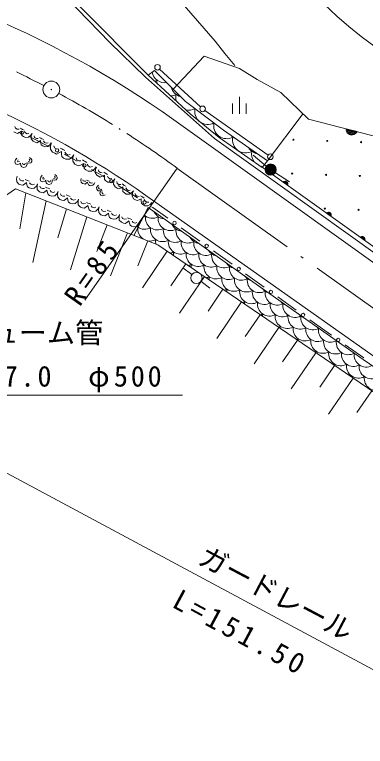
# Model space of a CAD drawing. Units: millimetres, scale not verified. Extents: x -10028 to 629972, y -208161 to 151839.
# Drawn here: x 404576 to 435668, y 17781 to 82547 of the extents above; entities that cross this region are included whole.
import ezdxf
from ezdxf.enums import TextEntityAlignment as Align

# ---------------------------------------------------------------- set-up
doc = ezdxf.new("R2010")
doc.units = ezdxf.units.MM
doc.header["$LTSCALE"] = 1000
doc.linetypes.add('LONG_DASHED_DOTTED', pattern=[15.25, 12, -1.5, 0.25, -1.5])
doc.layers.add('S-BGD', color=7, linetype='Continuous', lineweight=13)
doc.styles.add('ＭＳ ゴシック', font='')
doc.styles.get('ＭＳ ゴシック').set_extended_font_data('MS Gothic')

msp = doc.modelspace()

# ---------------------------------------------------------------- linework, layer by layer
at = {"layer": 'S-BGD'}
for p, q in [((409087, 84127), (413011, 80091)), ((419219, 83787), (420800, 82012)), ((410278, 83346), (416407, 77183)), ((432022, 83479), (433146, 82404)), ((433146, 82404), (434200, 81484)), ((420800, 82012), (422341, 80191)), ((434200, 81484), (435302, 80602)), ((435302, 80602), (436532, 79698)), ((413011, 80091), (416170, 77014)), ((422341, 80191), (423224, 79120)), ((423224, 79120), (424104, 78044)), ((418636, 75936), (421376, 78877)), ((421376, 78877), (424520, 77768)), ((424520, 77768), (426066, 76793)), ((416407, 77183), (416967, 77614)), ((420135, 73758), (416407, 77183)), ((416967, 77614), (419725, 74856)), ((417425, 77716), (421058, 74374)), ((416170, 77014), (422285, 71580)), ((426066, 76793), (428167, 75667)), ((424495, 75275), (424495, 73775)), ((428167, 75667), (430627, 73301)), ((419725, 74856), (423086, 72336)), ((423895, 74679), (423895, 73779)), ((425095, 74679), (425095, 73779)), ((421446, 74060), (427039, 70113)), ((422720, 71668), (420135, 73758)), ((426986, 69600), (430146, 73789)), ((430627, 73301), (438261, 71337)), ((404598, 72641), (404645, 72497)), ((404679, 72090), (404509, 72173)), ((404645, 72497), (404798, 72423)), ((404824, 72041), (404679, 72090)), ((404798, 72423), (404966, 72420)), ((404987, 72126), (404824, 72041)), ((405172, 72247), (404987, 72126)), ((405080, 72502), (405191, 72438)), ((405194, 72030), (405172, 72247)), ((405191, 72438), (405281, 72394)), ((405228, 71861), (405194, 72030)), ((405281, 72394), (405424, 72330)), ((405434, 72199), (405531, 72073)), ((405531, 72073), (405689, 71996)), ((405689, 71996), (405839, 72034)), ((406119, 72025), (405996, 71847)), ((406056, 71818), (406119, 72025)), ((423086, 72336), (426986, 69600)), ((433968, 72323), (433960, 72443)), ((433960, 72443), (434928, 72194)), ((434889, 72140), (433968, 72377)), ((434001, 72213), (433968, 72323)), ((433977, 72310), (434849, 72086)), ((434797, 72034), (434000, 72239)), ((434068, 72082), (434001, 72213)), ((434028, 72168), (434733, 71986)), ((434160, 71997), (434068, 72082)), ((434659, 71941), (434073, 72092)), ((434264, 71931), (434160, 71997)), ((434171, 72002), (434532, 71909)), ((434414, 71893), (434264, 71931)), ((434538, 71900), (434414, 71893)), ((434659, 71930), (434538, 71900)), ((434781, 72013), (434659, 71930)), ((434861, 72093), (434781, 72013)), ((434928, 72194), (434861, 72093)), ((405358, 71761), (405228, 71861)), ((405542, 71672), (405358, 71761)), ((405797, 71696), (405542, 71672)), ((405996, 71847), (405797, 71696)), ((405866, 71768), (407680, 70856)), ((406053, 71561), (406056, 71818)), ((406217, 71345), (406053, 71561)), ((406388, 71262), (406217, 71345)), ((406307, 71813), (406353, 71669)), ((406353, 71669), (406507, 71594)), ((406533, 71213), (406388, 71262)), ((406507, 71594), (406674, 71592)), ((406695, 71297), (406533, 71213)), ((406880, 71418), (406695, 71297)), ((406788, 71674), (406899, 71610)), ((406902, 71202), (406880, 71418)), ((406899, 71610), (406989, 71566)), ((406989, 71566), (407132, 71502)), ((407142, 71371), (407239, 71244)), ((407239, 71244), (407397, 71168)), ((420745, 71754), (463136, 41522)), ((422285, 71580), (449153, 52399)), ((426512, 69018), (422720, 71668)), ((406936, 71033), (406902, 71202)), ((407067, 70932), (406936, 71033)), ((407250, 70843), (407067, 70932)), ((407505, 70868), (407250, 70843)), ((407397, 71168), (407547, 71206)), ((407705, 71019), (407505, 70868)), ((407828, 71196), (407705, 71019)), ((407749, 70643), (407765, 70945)), ((407932, 70380), (407749, 70643)), ((407765, 70945), (407849, 71186)), ((408060, 70927), (408107, 70755)), ((408107, 70755), (408285, 70660)), ((408285, 70660), (408482, 70650)), ((408620, 70741), (408748, 70660)), ((408748, 70660), (408852, 70605)), ((408852, 70605), (409017, 70522)), ((408129, 70274), (407932, 70380)), ((408297, 70209), (408129, 70274)), ((408493, 70302), (408297, 70209)), ((408717, 70436), (408493, 70302)), ((408732, 70180), (408717, 70436)), ((408764, 69979), (408732, 70180)), ((408913, 69854), (408764, 69979)), ((408994, 70196), (409095, 70145)), ((409023, 70367), (409131, 70214)), ((409095, 70145), (410117, 69565)), ((409131, 70214), (409314, 70116)), ((409314, 70116), (409492, 70154)), ((409822, 70130), (409669, 69926)), ((409738, 69889), (409822, 70130)), ((426884, 69147), (425721, 70094)), ((404662, 69681), (404606, 69504)), ((404606, 69504), (404662, 69328)), ((404778, 69853), (404662, 69681)), ((404662, 69328), (404838, 69268)), ((404898, 69681), (404838, 69591)), ((404838, 69591), (404868, 69504)), ((404838, 69268), (405033, 69328)), ((404868, 69504), (405003, 69534)), ((405033, 69328), (405089, 69414)), ((405089, 69414), (405119, 69182)), ((405266, 69414), (405296, 69298)), ((405472, 69268), (405502, 69388)), ((405674, 69268), (405648, 69444)), ((405648, 69444), (405839, 69414)), ((405783, 69557), (405899, 69591)), ((405839, 69414), (406016, 69444)), ((405929, 69681), (405869, 69767)), ((406046, 69797), (405899, 69902)), ((405899, 69591), (405929, 69681)), ((406016, 69444), (406106, 69557)), ((406106, 69681), (406046, 69797)), ((406106, 69557), (406106, 69681)), ((409125, 69741), (408913, 69854)), ((409426, 69758), (409125, 69741)), ((409669, 69926), (409426, 69758)), ((409722, 69587), (409738, 69889)), ((409905, 69324), (409722, 69587)), ((410102, 69218), (409905, 69324)), ((410033, 69871), (410080, 69699)), ((410080, 69699), (410258, 69604)), ((410258, 69604), (410455, 69594)), ((410690, 69380), (410466, 69246)), ((410593, 69685), (410721, 69604)), ((410705, 69124), (410690, 69380)), ((410721, 69604), (410824, 69549)), ((410824, 69549), (410990, 69466)), ((410996, 69311), (411104, 69158)), ((426986, 69600), (426512, 69018)), ((405119, 69182), (405209, 69077)), ((405209, 69077), (405378, 69017)), ((405296, 69298), (405378, 69268)), ((405378, 69268), (405472, 69268)), ((405378, 69017), (405558, 69077)), ((405558, 69077), (405674, 69268)), ((410270, 69153), (410102, 69218)), ((410466, 69246), (410270, 69153)), ((410737, 68923), (410705, 69124)), ((410886, 68798), (410737, 68923)), ((418986, 68955), (410786, 57266)), ((411098, 68685), (410886, 68798)), ((411399, 68702), (411098, 68685)), ((411104, 69158), (411286, 69060)), ((411286, 69060), (411465, 69098)), ((411396, 68840), (412418, 68259)), ((411642, 68870), (411399, 68702)), ((411795, 69073), (411642, 68870)), ((411712, 68587), (411746, 68848)), ((411746, 68848), (411835, 69050)), ((412000, 68812), (412029, 68661)), ((412029, 68661), (412177, 68567)), ((439690, 59640), (426386, 69149)), ((404751, 68021), (404795, 68237)), ((404772, 67759), (404751, 68021)), ((405006, 68039), (405067, 67897)), ((406907, 68164), (406850, 67988)), ((407023, 68337), (406907, 68164)), ((407143, 68164), (407083, 68074)), ((407083, 68074), (407113, 67988)), ((407113, 67988), (407248, 68018)), ((408028, 68040), (408144, 68074)), ((408174, 68164), (408114, 68250)), ((408290, 68280), (408144, 68385)), ((408144, 68074), (408174, 68164)), ((408260, 67928), (408350, 68040)), ((408350, 68164), (408290, 68280)), ((408350, 68040), (408350, 68164)), ((410446, 67893), (410463, 68035)), ((411852, 68348), (411712, 68587)), ((412016, 68243), (411852, 68348)), ((412157, 68176), (412016, 68243)), ((412332, 68242), (412157, 68176)), ((412177, 68567), (412347, 68544)), ((412535, 68343), (412332, 68242)), ((412418, 68259), (412520, 68195)), ((412472, 68614), (412577, 68535)), ((412531, 68121), (412535, 68343)), ((412545, 67945), (412531, 68121)), ((412577, 68535), (412663, 68480)), ((412663, 68480), (412801, 68398)), ((412795, 68263), (412879, 68124)), ((412879, 68124), (413030, 68027)), ((413030, 68027), (413187, 68047)), ((427691, 68558), (428948, 67741)), ((404960, 67555), (404772, 67759)), ((405141, 67487), (404960, 67555)), ((405067, 67897), (405230, 67836)), ((405293, 67451), (405141, 67487)), ((405230, 67836), (405401, 67850)), ((405451, 67552), (405293, 67451)), ((405627, 67693), (405451, 67552)), ((405509, 67945), (405628, 67890)), ((405670, 67476), (405627, 67693)), ((405628, 67890), (405724, 67854)), ((405721, 67307), (405670, 67476)), ((405724, 67854), (405875, 67803)), ((405898, 67670), (406009, 67551)), ((406009, 67551), (406177, 67488)), ((406177, 67488), (406326, 67541)), ((406504, 67366), (406315, 67193)), ((406612, 67559), (406504, 67366)), ((406568, 67343), (406612, 67559)), ((406823, 67361), (406884, 67219)), ((406850, 67988), (406907, 67812)), ((406907, 67812), (407083, 67752)), ((407083, 67752), (407278, 67812)), ((407278, 67812), (407334, 67898)), ((407334, 67898), (407364, 67665)), ((407364, 67665), (407454, 67560)), ((407454, 67560), (407623, 67500)), ((407510, 67898), (407540, 67782)), ((407540, 67782), (407623, 67752)), ((407623, 67752), (407717, 67752)), ((407623, 67500), (407803, 67560)), ((407717, 67752), (407747, 67872)), ((407803, 67560), (407919, 67752)), ((407919, 67752), (407893, 67928)), ((407893, 67928), (408084, 67898)), ((408084, 67898), (408260, 67928)), ((410474, 67725), (410446, 67893)), ((410606, 67602), (410474, 67725)), ((410727, 67568), (410606, 67602)), ((410610, 67918), (410657, 67830)), ((410657, 67830), (410766, 67799)), ((410827, 67553), (410727, 67568)), ((410766, 67799), (410876, 67817)), ((410924, 67627), (410827, 67553)), ((411030, 67728), (410924, 67627)), ((410940, 67884), (411021, 67855)), ((411021, 67855), (411084, 67837)), ((411070, 67589), (411030, 67728)), ((411112, 67483), (411070, 67589)), ((411084, 67837), (411185, 67812)), ((411209, 67432), (411112, 67483)), ((411207, 67727), (411285, 67656)), ((411339, 67396), (411209, 67432)), ((411285, 67656), (411397, 67624)), ((411502, 67441), (411339, 67396)), ((411397, 67624), (411491, 67667)), ((411615, 67563), (411502, 67441)), ((411675, 67693), (411615, 67563)), ((411848, 67249), (411921, 67371)), ((411921, 67371), (412008, 67453)), ((412666, 67827), (412545, 67945)), ((412842, 67715), (412666, 67827)), ((413103, 67709), (412842, 67715)), ((413324, 67839), (413103, 67709)), ((413471, 68004), (413324, 67839)), ((413348, 67542), (413382, 67802)), ((413488, 67302), (413348, 67542)), ((413382, 67802), (413471, 68004)), ((413635, 67767), (413665, 67615)), ((413665, 67615), (413813, 67521)), ((413764, 67410), (415480, 66327)), ((413813, 67521), (413983, 67499)), ((414108, 67568), (414213, 67489)), ((414213, 67489), (414299, 67435)), ((414299, 67435), (414436, 67352)), ((428369, 67732), (428419, 67767)), ((428776, 67441), (428369, 67732)), ((428397, 67750), (428784, 67474)), ((428419, 67767), (428470, 67790)), ((428792, 67506), (428426, 67768)), ((428459, 67782), (428794, 67543)), ((428470, 67790), (428542, 67806)), ((428793, 67582), (428497, 67793)), ((428540, 67801), (428786, 67625)), ((428542, 67806), (428604, 67799)), ((428604, 67799), (428663, 67780)), ((428756, 67685), (428605, 67793)), ((428663, 67780), (428726, 67735)), ((428726, 67735), (428763, 67685)), ((428763, 67685), (428790, 67629)), ((428794, 67499), (428776, 67441)), ((428790, 67629), (428798, 67556)), ((428798, 67556), (428794, 67499)), ((400936, 64598), (404667, 67115)), ((404667, 67115), (417275, 62169)), ((405568, 66762), (405050, 63588)), ((405864, 67217), (405721, 67307)), ((406059, 67144), (405864, 67217)), ((406315, 67193), (406059, 67144)), ((406589, 67081), (406568, 67343)), ((406777, 66876), (406589, 67081)), ((406958, 66809), (406777, 66876)), ((406884, 67219), (407047, 67158)), ((407110, 66772), (406958, 66809)), ((407047, 67158), (407218, 67172)), ((407268, 66874), (407110, 66772)), ((407444, 67015), (407268, 66874)), ((407326, 67267), (407445, 67212)), ((407487, 66797), (407444, 67015)), ((407445, 67212), (407541, 67176)), ((407538, 66628), (407487, 66797)), ((407541, 67176), (407692, 67125)), ((407715, 66992), (407826, 66873)), ((407826, 66873), (407994, 66810)), ((407994, 66810), (408143, 66863)), ((408429, 66881), (408321, 66688)), ((408385, 66664), (408429, 66881)), ((411867, 67100), (411848, 67249)), ((411926, 67013), (411867, 67100)), ((411982, 66949), (411926, 67013)), ((412083, 66945), (411982, 66949)), ((412039, 67299), (412022, 67217)), ((412022, 67217), (412075, 67139)), ((412075, 67139), (412155, 67092)), ((412205, 66951), (412083, 66945)), ((412125, 66751), (412156, 66842)), ((412160, 66667), (412125, 66751)), ((412156, 66842), (412205, 66951)), ((412232, 67100), (412267, 67038)), ((412267, 67038), (412298, 66992)), ((412298, 66992), (412349, 66922)), ((412318, 66856), (412329, 66769)), ((412329, 66769), (412384, 66688)), ((413652, 67197), (413488, 67302)), ((413793, 67130), (413652, 67197)), ((413968, 67197), (413793, 67130)), ((414171, 67297), (413968, 67197)), ((414167, 67075), (414171, 67297)), ((414181, 66899), (414167, 67075)), ((414302, 66782), (414181, 66899)), ((414478, 66669), (414302, 66782)), ((414431, 67218), (414514, 67078)), ((414514, 67078), (414666, 66981)), ((414666, 66981), (414823, 67002)), ((414960, 66793), (414739, 66663)), ((415106, 66959), (414960, 66793)), ((414983, 66496), (415017, 66756)), ((415017, 66756), (415106, 66959)), ((415271, 66721), (415301, 66569)), ((407681, 66539), (407538, 66628)), ((407876, 66466), (407681, 66539)), ((408132, 66515), (407876, 66466)), ((408321, 66688), (408132, 66515)), ((408406, 66403), (408385, 66664)), ((408594, 66198), (408406, 66403)), ((408775, 66130), (408594, 66198)), ((408640, 66683), (408701, 66541)), ((408701, 66541), (408864, 66480)), ((408927, 66094), (408775, 66130)), ((408864, 66480), (409035, 66494)), ((409085, 66196), (408927, 66094)), ((409261, 66337), (409085, 66196)), ((409143, 66588), (409262, 66534)), ((409304, 66119), (409261, 66337)), ((409262, 66534), (409358, 66498)), ((409355, 65950), (409304, 66119)), ((409358, 66498), (409509, 66447)), ((409532, 66314), (409643, 66195)), ((409643, 66195), (409811, 66132)), ((409811, 66132), (409960, 66185)), ((410246, 66203), (410138, 66010)), ((410202, 65986), (410246, 66203)), ((412224, 66573), (412160, 66667)), ((412353, 66515), (412224, 66573)), ((412490, 66532), (412353, 66515)), ((412384, 66688), (412466, 66665)), ((412598, 66583), (412490, 66532)), ((414739, 66663), (414478, 66669)), ((415124, 66256), (414983, 66496)), ((415288, 66152), (415124, 66256)), ((415429, 66084), (415288, 66152)), ((415301, 66569), (415448, 66475)), ((415604, 66151), (415429, 66084)), ((415448, 66475), (415618, 66453)), ((415807, 66252), (415604, 66151)), ((415744, 66523), (415849, 66444)), ((415803, 66030), (415807, 66252)), ((415849, 66444), (415935, 66389)), ((415935, 66389), (416072, 66307)), ((416067, 66172), (416150, 66032)), ((407369, 66055), (406202, 60621)), ((409498, 65861), (409355, 65950)), ((409693, 65788), (409498, 65861)), ((409949, 65837), (409693, 65788)), ((410138, 66010), (409949, 65837)), ((410223, 65725), (410202, 65986)), ((410411, 65520), (410223, 65725)), ((410592, 65452), (410411, 65520)), ((410457, 66005), (410518, 65863)), ((410518, 65863), (410681, 65802)), ((410744, 65416), (410592, 65452)), ((410681, 65802), (410852, 65816)), ((410902, 65518), (410744, 65416)), ((411078, 65659), (410902, 65518)), ((410960, 65910), (411079, 65855)), ((411121, 65441), (411078, 65659)), ((411079, 65855), (411175, 65820)), ((411172, 65272), (411121, 65441)), ((411175, 65820), (411326, 65768)), ((411349, 65636), (411460, 65517)), ((411460, 65517), (411628, 65454)), ((411628, 65454), (411777, 65507)), ((412063, 65524), (411955, 65332)), ((412019, 65308), (412063, 65524)), ((415138, 63011), (416402, 65463)), ((415817, 65853), (415803, 66030)), ((415938, 65736), (415817, 65853)), ((416114, 65624), (415938, 65736)), ((416375, 65618), (416114, 65624)), ((416150, 66032), (416302, 65935)), ((416302, 65935), (416459, 65956)), ((416596, 65747), (416375, 65618)), ((416402, 65463), (426405, 58408)), ((416742, 65913), (416596, 65747)), ((416723, 65542), (416826, 65478)), ((416826, 65478), (418152, 64531)), ((417080, 65932), (459016, 36367)), ((409170, 65348), (408416, 62791)), ((411315, 65183), (411172, 65272)), ((411510, 65110), (411315, 65183)), ((411766, 65159), (411510, 65110)), ((411955, 65332), (411766, 65159)), ((412040, 65047), (412019, 65308)), ((412228, 64842), (412040, 65047)), ((412409, 64774), (412228, 64842)), ((412274, 65327), (412335, 65185)), ((412335, 65185), (412498, 65124)), ((412561, 64738), (412409, 64774)), ((412498, 65124), (412669, 65138)), ((412719, 64840), (412561, 64738)), ((412895, 64981), (412719, 64840)), ((412777, 65232), (412896, 65177)), ((412938, 64763), (412895, 64981)), ((412896, 65177), (412992, 65142)), ((412992, 65142), (413143, 65090)), ((413166, 64957), (413277, 64839)), ((413277, 64839), (413445, 64776)), ((413445, 64776), (413594, 64829)), ((413880, 64846), (413772, 64654)), ((413836, 64630), (413880, 64846)), ((432214, 64983), (432264, 65018)), ((432621, 64693), (432214, 64983)), ((432242, 65001), (432629, 64725)), ((432264, 65018), (432315, 65041)), ((432637, 64758), (432271, 65020)), ((432304, 65034), (432639, 64795)), ((432315, 65041), (432387, 65058)), ((432638, 64833), (432343, 65045)), ((432385, 65053), (432631, 64877)), ((432387, 65058), (432449, 65050)), ((432449, 65050), (432508, 65031)), ((432602, 64937), (432450, 65045)), ((432508, 65031), (432571, 64986)), ((432571, 64986), (432608, 64937)), ((432608, 64937), (432635, 64880)), ((432635, 64880), (432643, 64807)), ((432643, 64807), (432639, 64750)), ((410971, 64642), (409523, 59957)), ((412989, 64594), (412938, 64763)), ((413132, 64505), (412989, 64594)), ((413327, 64432), (413132, 64505)), ((413583, 64481), (413327, 64432)), ((413772, 64654), (413583, 64481)), ((413857, 64368), (413836, 64630)), ((414045, 64164), (413857, 64368)), ((414226, 64096), (414045, 64164)), ((414091, 64649), (414152, 64507)), ((414152, 64507), (414315, 64446)), ((414315, 64446), (414486, 64460)), ((414536, 64162), (414378, 64060)), ((414712, 64303), (414536, 64162)), ((414594, 64554), (414713, 64499)), ((414755, 64085), (414712, 64303)), ((414713, 64499), (414809, 64464)), ((414809, 64464), (414960, 64412)), ((414983, 64279), (415094, 64160)), ((415094, 64160), (415262, 64098)), ((415262, 64098), (415411, 64151)), ((415697, 64168), (415589, 63976)), ((432639, 64750), (432621, 64693)), ((412772, 63935), (411849, 61584)), ((414378, 64060), (414226, 64096)), ((414806, 63916), (414755, 64085)), ((414949, 63826), (414806, 63916)), ((415144, 63754), (414949, 63826)), ((415400, 63803), (415144, 63754)), ((415589, 63976), (415400, 63803)), ((419348, 63677), (421000, 62497)), ((414573, 63228), (413086, 59439)), ((435209, 62843), (435258, 62878)), ((435616, 62552), (435209, 62843)), ((435237, 62861), (435624, 62585)), ((435258, 62878), (435310, 62901)), ((435632, 62617), (435265, 62879)), ((435299, 62894), (435633, 62654)), ((435310, 62901), (435382, 62917)), ((435633, 62693), (435337, 62904)), ((435380, 62912), (435626, 62736)), ((435382, 62917), (435444, 62910)), ((435444, 62910), (435503, 62891)), ((435596, 62796), (435445, 62904)), ((435503, 62891), (435566, 62846)), ((435566, 62846), (435603, 62796)), ((416374, 62522), (415512, 60325)), ((435603, 62796), (435630, 62740)), ((435634, 62610), (435616, 62552)), ((435630, 62740), (435638, 62667)), ((435638, 62667), (435634, 62610)), ((418099, 61607), (415897, 58376)), ((417275, 62169), (446945, 41952)), ((422197, 61643), (423849, 60463)), ((419747, 60484), (418427, 58547)), ((420289, 59540), (419478, 60125)), ((425045, 59609), (426697, 58429)), ((421395, 59361), (419197, 56135)), ((421091, 58942), (421882, 58331)), ((426405, 58408), (435472, 52032)), ((423044, 58238), (421726, 56303)), ((424692, 57114), (422497, 53894)), ((427894, 57575), (429546, 56395)), ((426340, 55991), (425025, 54060)), ((430742, 55541), (432068, 54595)), ((427989, 54868), (425798, 51653)), ((432068, 54595), (432667, 54176)), ((429637, 53745), (428324, 51817)), ((433872, 53334), (435536, 52171)), ((431285, 52622), (429098, 49412)), ((435472, 52032), (452842, 39954)), ((432934, 51499), (431622, 49574)), ((387366, 50805), (477550, 2473)), ((434582, 50376), (432398, 47171)), ((436230, 49252), (434921, 47331)), ((398306, 48856), (419465, 48856))]:
    msp.add_line(p, q, dxfattribs=at)
at = {"layer": 'S-BGD', "linetype": 'LONG_DASHED_DOTTED'}
msp.add_line((418958, 68955), (489274, 18901), dxfattribs=at)
at = {"layer": 'S-BGD'}
for centre, radius in [((417241, 77886), 249), ((407830, 75919), 746), ((407830, 75919), 22.5), ((421242, 74204), 249), ((405210, 72098), 149), ((429289, 71478), 49.8), ((432287, 71371), 49.8), ((435285, 71264), 49.8), ((408337, 70526), 149), ((427243, 69968), 249), ((410756, 69202), 149), ((427271, 68831), 498), ((427271, 68831), 440), ((427271, 68831), 382), ((427271, 68831), 322), ((427271, 68831), 265), ((427271, 68831), 195), ((427271, 68831), 135), ((427271, 68831), 77.5), ((427271, 68831), 15), ((429182, 68480), 49.8), ((432180, 68373), 49.8), ((435178, 68266), 49.8), ((413142, 67802), 149), ((416102, 65935), 149), ((432073, 65375), 49.8), ((435071, 65268), 49.8), ((418750, 64104), 149), ((421599, 62070), 149), ((420695, 59248), 498), ((424447, 60036), 149), ((427295, 58002), 149), ((430144, 55968), 149), ((433269, 53755), 149)]:
    msp.add_circle(centre, radius, dxfattribs=at)
for centre, radius, start, end in [((367733, 1102), 88329, 53.11796, 105.0144), ((366604, -4510), 86660, 54.37626, 98.78632), ((367071, -1722), 87694, 62.79224, 64.56311), ((417898, 77672), 1156, 190.73135, 277.81441), ((416654, 77763), 1156, 286.51355, 298.46352), ((418334, 76503), 1156, 167.79669, 181.40677), ((419578, 76411), 1156, 194.47781, 255.52219), ((367071, -1722), 87694, 58.21337, 61.81219), ((418334, 76503), 1156, 273.42255, 298.46352), ((420015, 75242), 1156, 167.79669, 198.52608), ((420015, 75242), 1156, 256.30322, 298.46352), ((421695, 73982), 1156, 167.79669, 229.70665), ((421695, 73982), 1156, 232.39381, 298.46352), ((423376, 72722), 1156, 167.79669, 298.46352), ((367071, -1722), 87694, 57.68855, 57.76352), ((367071, -1722), 87694, 53.70123, 57.23869), ((424620, 72630), 1156, 221.04732, 248.84126), ((425056, 71461), 1156, 167.79669, 298.46352), ((426300, 71370), 1156, 210.89429, 258.99431), ((426736, 70201), 1156, 167.79669, 216.93208), ((426736, 70201), 1156, 253.17133, 260.54929), ((416796, 65601), 1074, 226.38351, 298.75255), ((417925, 65542), 1074, 206.08635, 263.51671), ((415666, 65661), 1074, 285.14844, 298.75255), ((417245, 64563), 1074, 171.62131, 298.75255), ((418375, 64503), 1074, 171.62131, 298.75255), ((416115, 64623), 1074, 233.52049, 298.75255), ((416565, 63585), 1074, 171.62131, 236.09218), ((417694, 63525), 1074, 171.62131, 298.75255), ((418824, 63465), 1074, 171.62131, 298.75255), ((419504, 64444), 1074, 207.55756, 262.0455), ((419954, 63405), 1074, 171.62131, 298.75255), ((416565, 63585), 1074, 260.21924, 298.75255), ((418144, 62487), 1074, 171.62131, 193.32574), ((419273, 62427), 1074, 171.62131, 298.75255), ((420403, 62367), 1074, 171.62131, 298.75255), ((421083, 63345), 1074, 209.10611, 260.49695), ((421533, 62307), 1074, 171.62131, 298.75255), ((418144, 62487), 1074, 281.27023, 298.75255), ((419723, 61389), 1074, 171.62131, 188.84247), ((422663, 62247), 1074, 210.74701, 258.85605), ((420852, 61329), 1074, 171.62131, 298.75255), ((421982, 61269), 1074, 171.62131, 298.75255), ((423112, 61209), 1074, 171.62131, 298.75255), ((419723, 61389), 1074, 282.6179, 298.75255), ((421302, 60291), 1074, 171.62131, 187.52383), ((422432, 60231), 1074, 171.62131, 298.75255), ((423561, 60171), 1074, 171.62131, 298.75255), ((424242, 61149), 1074, 212.50072, 257.10234), ((424691, 60111), 1074, 171.62131, 298.75255), ((421302, 60291), 1074, 283.93652, 298.75255), ((422881, 59192), 1074, 171.62131, 186.23181), ((424011, 59133), 1074, 171.62131, 298.75255), ((425140, 59073), 1074, 171.62131, 298.75255), ((425821, 60051), 1074, 214.39638, 255.20668), ((426270, 59013), 1074, 171.62131, 298.75255), ((427400, 58953), 1074, 216.43701, 253.33897), ((422881, 59192), 1074, 285.22856, 298.75255), ((424460, 58094), 1074, 171.62131, 184.9642), ((425590, 58035), 1074, 171.62131, 298.75255), ((426720, 57975), 1074, 171.62131, 298.75255), ((427849, 57915), 1074, 171.62131, 298.75255), ((424460, 58094), 1074, 286.49617, 298.75255), ((426039, 56996), 1074, 171.62131, 183.71909), ((427169, 56937), 1074, 171.62131, 298.75255), ((428299, 56877), 1074, 171.62131, 298.75255), ((428979, 57855), 1074, 218.21118, 251.5648), ((429428, 56817), 1074, 171.62131, 298.75255), ((426039, 56996), 1074, 287.74127, 298.75255), ((427618, 55898), 1074, 171.62131, 182.49478), ((428748, 55839), 1074, 171.62131, 298.75255), ((429878, 55779), 1074, 171.62131, 298.75255), ((430558, 56757), 1074, 220.19135, 249.58463), ((431008, 55719), 1074, 171.62131, 298.75255), ((427618, 55898), 1074, 288.96559, 298.75255), ((429197, 54800), 1074, 171.62131, 181.2897), ((430327, 54740), 1074, 171.62131, 298.75255), ((431457, 54681), 1074, 171.62131, 298.75255), ((432137, 55659), 1074, 222.4758, 247.30019), ((432587, 54621), 1074, 171.62131, 298.75255), ((429197, 54800), 1074, 290.17067, 298.75255), ((430777, 53702), 1074, 171.62131, 180.10248), ((431906, 53642), 1074, 171.62131, 298.75255), ((433716, 54561), 1074, 225.27922, 244.49677), ((433036, 53583), 1074, 171.62131, 298.75255), ((434166, 53523), 1074, 171.62131, 298.75255), ((430777, 53702), 1074, 291.35789, 298.75255), ((432356, 52604), 1074, 171.62131, 178.93185), ((433485, 52544), 1074, 171.62131, 298.75255), ((434615, 52485), 1074, 171.62131, 298.75255), ((435296, 53463), 1074, 229.33932, 240.43666), ((435745, 52425), 1074, 171.62131, 298.75255), ((432356, 52604), 1074, 292.52852, 298.75255), ((433935, 51506), 1074, 171.62131, 177.7767), ((435065, 51446), 1074, 171.62131, 298.75255), ((436194, 51387), 1074, 171.62131, 298.75255), ((436644, 50348), 1074, 171.62131, 298.75255)]:
    msp.add_arc(centre, radius, start, end, dxfattribs=at)

# ---------------------------------------------------------------- texts
at = {"layer": 'S-BGD', "style": 'ＭＳ ゴシック'}
msp.add_text('ヒューム管', height=1833, dxfattribs=at).set_placement((399933, 52925), align=Align.BOTTOM_LEFT)
msp.add_text('ガードレール', height=1833, rotation=332.2, dxfattribs=at).set_placement((420444, 33529), align=Align.BOTTOM_LEFT)
at = {"layer": 'S-BGD', "char_height": 1833, "attachment_point": 7, "style": 'ＭＳ ゴシック'}
for s, insert, rotation in [('\\T1.32;R=85', (410372, 56609), 54.9), ('\\T1.32;L=151.50', (418409, 30138), 331.7)]:
    msp.add_mtext(s, dxfattribs=dict(at, insert=insert, rotation=rotation))
at = {"layer": 'S-BGD', "insert": (399120, 49128), "char_height": 1833, "attachment_point": 7, "style": 'ＭＳ ゴシック'}
msp.add_mtext('\\T1.2;L=17.0\u3000φ500', dxfattribs=at)

doc.saveas('drawing.dxf')
